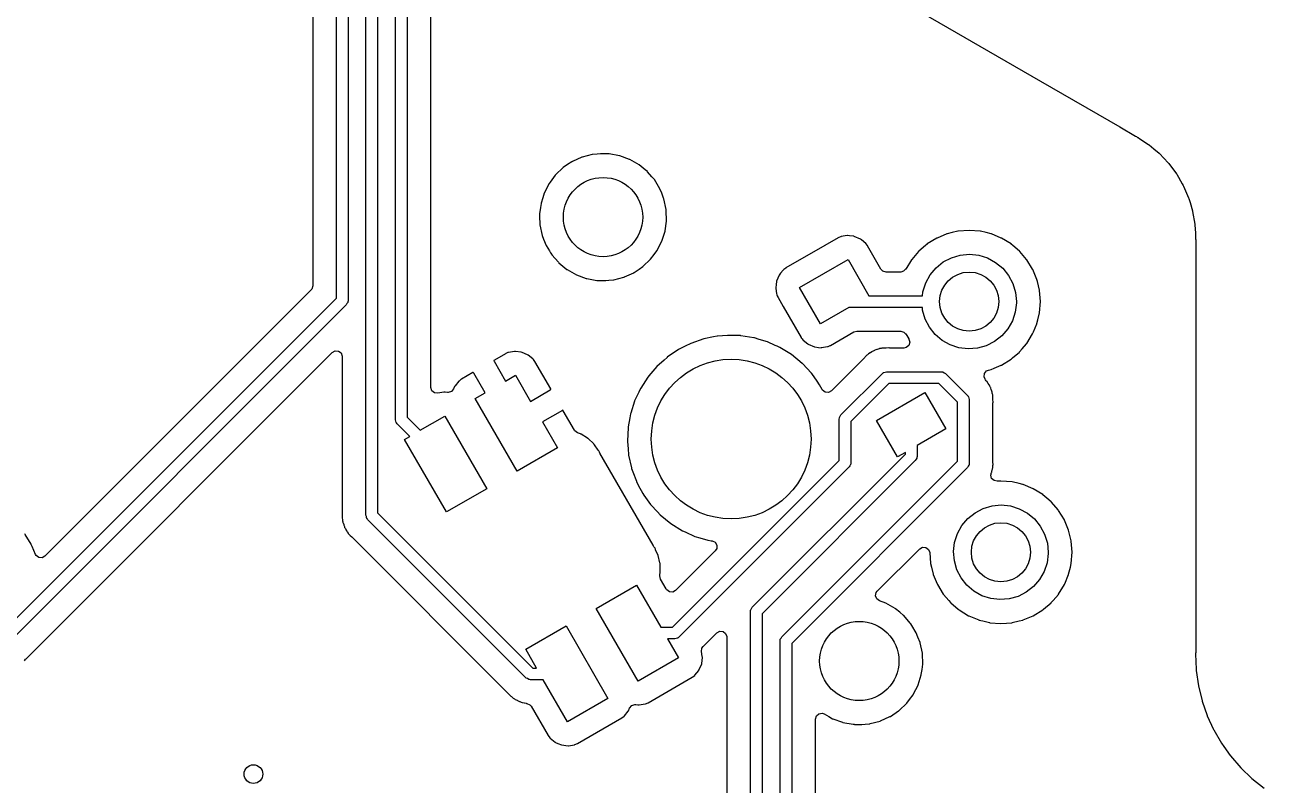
# Model space of a CAD drawing. Extents: x 189 to 319, y -167 to -61.
# Drawn here: x 272.59 to 299.19, y -115.81 to -99.49 of the extents above; entities that cross this region are included whole.
import ezdxf

# ---------------------------------------------------------------- set-up
doc = ezdxf.new("R2010")
doc.units = 0
doc.layers.add('BLACK', color=7, linetype='CONTINUOUS')

msp = doc.modelspace()

# ---------------------------------------------------------------- linework, layer by layer
at = {"layer": 'BLACK', "linetype": 'CONTINUOUS'}
for p, q in [((279.275, -105.358), (279.275, -93.5185)), ((279.525, -93.5866), (279.525, -105.41)), ((279.91, -110.014), (279.91, -95.25)), ((280.16, -95.3018), (280.16, -109.962)), ((280.545, -107.964), (280.545, -95.885)), ((280.795, -95.9368), (280.795, -107.912)), ((281.303, -107.272), (281.303, -96.1996)), ((278.767, -97.4052), (278.767, -105.095)), ((288.765, -97.4512), (294.388, -100.697)), ((294.388, -100.697), (296.093, -101.682)), ((296.093, -101.682), (296.433, -101.878)), ((296.433, -101.878), (296.449, -101.889)), ((296.449, -101.889), (296.468, -101.904)), ((296.468, -101.904), (296.476, -101.908)), ((296.476, -101.908), (296.476, -101.908)), ((296.476, -101.908), (296.484, -101.911)), ((296.484, -101.911), (296.505, -101.922)), ((296.505, -101.922), (296.712, -102.058)), ((296.712, -102.058), (296.724, -102.067)), ((296.724, -102.067), (296.822, -102.15)), ((296.822, -102.15), (296.935, -102.244)), ((284.332, -102.428), (284.24, -102.49)), ((284.336, -102.425), (284.332, -102.428)), ((284.332, -102.428), (284.332, -102.428)), ((284.345, -102.421), (284.336, -102.425)), ((284.542, -102.332), (284.345, -102.421)), ((284.547, -102.33), (284.542, -102.332)), ((284.542, -102.332), (284.542, -102.332)), ((284.552, -102.329), (284.547, -102.33)), ((284.765, -102.273), (284.552, -102.329)), ((284.552, -102.329), (284.552, -102.329)), ((284.77, -102.272), (284.765, -102.273)), ((284.765, -102.273), (284.765, -102.273)), ((284.775, -102.272), (284.77, -102.272)), ((284.875, -102.263), (284.775, -102.272)), ((284.775, -102.272), (284.775, -102.272)), ((284.942, -102.257), (284.875, -102.263)), ((285.104, -102.257), (284.942, -102.257)), ((285.106, -102.258), (285.104, -102.257)), ((285.111, -102.258), (285.106, -102.258)), ((285.106, -102.258), (285.106, -102.258)), ((285.128, -102.259), (285.111, -102.258)), ((285.132, -102.259), (285.128, -102.259)), ((285.35, -102.299), (285.132, -102.259)), ((285.132, -102.259), (285.132, -102.259)), ((285.355, -102.3), (285.35, -102.299)), ((285.35, -102.299), (285.35, -102.299)), ((285.36, -102.301), (285.355, -102.3)), ((285.567, -102.377), (285.36, -102.301)), ((285.36, -102.301), (285.36, -102.301)), ((285.572, -102.378), (285.567, -102.377)), ((285.567, -102.377), (285.567, -102.377)), ((285.773, -102.492), (285.572, -102.378)), ((296.935, -102.244), (296.945, -102.254)), ((296.945, -102.254), (297.134, -102.454)), ((284.145, -102.554), (283.978, -102.713)), ((284.24, -102.49), (284.145, -102.554)), ((285.777, -102.496), (285.773, -102.492)), ((285.902, -102.599), (285.777, -102.496)), ((285.777, -102.496), (285.777, -102.496)), ((285.951, -102.639), (285.902, -102.599)), ((285.955, -102.643), (285.951, -102.639)), ((286.048, -102.751), (285.955, -102.643)), ((285.955, -102.643), (285.955, -102.643)), ((297.134, -102.454), (297.143, -102.465)), ((297.143, -102.465), (297.308, -102.686)), ((297.308, -102.686), (297.316, -102.698)), ((297.316, -102.698), (297.434, -102.903)), ((283.838, -102.903), (283.783, -103.01)), ((283.84, -102.898), (283.838, -102.903)), ((283.863, -102.867), (283.84, -102.898)), ((283.975, -102.717), (283.863, -102.867)), ((283.978, -102.713), (283.975, -102.717)), ((286.102, -102.813), (286.048, -102.751)), ((286.222, -103.01), (286.102, -102.813)), ((297.434, -102.903), (297.453, -102.936)), ((297.453, -102.936), (297.46, -102.95)), ((297.46, -102.95), (297.569, -103.202)), ((283.705, -103.202), (283.669, -103.319)), ((283.736, -103.104), (283.705, -103.202)), ((283.783, -103.01), (283.736, -103.104)), ((286.259, -103.104), (286.222, -103.01)), ((286.301, -103.209), (286.259, -103.104)), ((286.307, -103.225), (286.301, -103.209)), ((286.354, -103.451), (286.307, -103.225)), ((297.569, -103.202), (297.574, -103.216)), ((297.574, -103.216), (297.6, -103.302)), ((283.656, -103.413), (283.638, -103.545)), ((283.668, -103.324), (283.656, -103.413)), ((283.669, -103.319), (283.668, -103.324)), ((283.669, -103.319), (283.669, -103.319)), ((286.357, -103.537), (286.354, -103.451)), ((297.6, -103.302), (297.653, -103.48)), ((297.653, -103.48), (297.653, -103.48)), ((297.653, -103.48), (297.656, -103.494)), ((297.656, -103.494), (297.704, -103.765)), ((283.638, -103.545), (283.637, -103.553)), ((283.637, -103.553), (283.637, -103.558)), ((283.637, -103.558), (283.639, -103.589)), ((283.637, -103.558), (283.637, -103.558)), ((283.639, -103.589), (283.646, -103.783)), ((286.332, -103.91), (286.359, -103.707)), ((286.361, -103.63), (286.357, -103.537)), ((286.359, -103.707), (286.362, -103.686)), ((286.363, -103.681), (286.361, -103.63)), ((286.362, -103.686), (286.363, -103.681)), ((286.362, -103.686), (286.362, -103.686)), ((297.704, -103.765), (297.704, -103.765)), ((297.704, -103.765), (297.706, -103.779)), ((283.646, -103.783), (283.693, -104.009)), ((283.693, -104.009), (283.695, -104.014)), ((283.695, -104.014), (283.695, -104.014)), ((283.695, -104.014), (283.724, -104.087)), ((286.264, -104.13), (286.309, -103.984)), ((286.309, -103.984), (286.331, -103.915)), ((286.331, -103.915), (286.332, -103.91)), ((286.331, -103.915), (286.331, -103.915)), ((290.239, -104.014), (290.112, -104.035)), ((290.248, -104.013), (290.239, -104.014)), ((290.239, -104.014), (290.239, -104.014)), ((290.292, -104.018), (290.248, -104.013)), ((290.383, -104.029), (290.292, -104.018)), ((290.392, -104.03), (290.383, -104.029)), ((290.383, -104.029), (290.383, -104.029)), ((290.526, -104.087), (290.392, -104.03)), ((292.382, -103.978), (292.17, -104.066)), ((292.387, -103.976), (292.382, -103.978)), ((292.382, -103.978), (292.382, -103.978)), ((292.497, -103.949), (292.387, -103.976)), ((292.616, -103.921), (292.497, -103.949)), ((292.62, -103.92), (292.616, -103.921)), ((292.616, -103.921), (292.616, -103.921)), ((292.86, -103.901), (292.62, -103.92)), ((293.099, -103.92), (292.86, -103.901)), ((293.104, -103.921), (293.099, -103.92)), ((293.222, -103.949), (293.104, -103.921)), ((293.104, -103.921), (293.104, -103.921)), ((293.332, -103.976), (293.222, -103.949)), ((293.337, -103.978), (293.332, -103.976)), ((293.549, -104.066), (293.337, -103.978)), ((293.337, -103.978), (293.337, -103.978)), ((297.706, -103.779), (297.716, -103.96)), ((297.716, -103.96), (297.72, -104.019)), ((297.72, -104.019), (297.718, -104.046)), ((283.724, -104.087), (283.778, -104.223)), ((283.778, -104.223), (283.849, -104.34)), ((286.16, -104.336), (286.214, -104.228)), ((286.214, -104.228), (286.262, -104.135)), ((286.262, -104.135), (286.264, -104.13)), ((286.262, -104.135), (286.262, -104.135)), ((289.759, -104.228), (288.927, -104.708)), ((290.047, -104.062), (289.759, -104.228)), ((290.063, -104.055), (290.047, -104.062)), ((290.097, -104.04), (290.063, -104.055)), ((290.104, -104.037), (290.097, -104.04)), ((290.097, -104.04), (290.097, -104.04)), ((290.112, -104.035), (290.104, -104.037)), ((290.112, -104.035), (290.112, -104.035)), ((290.533, -104.093), (290.526, -104.087)), ((290.546, -104.104), (290.533, -104.093)), ((290.533, -104.093), (290.533, -104.093)), ((290.639, -104.18), (290.546, -104.104)), ((290.643, -104.186), (290.639, -104.18)), ((290.674, -104.228), (290.643, -104.186)), ((290.643, -104.186), (290.643, -104.186)), ((290.676, -104.231), (290.674, -104.228)), ((290.674, -104.228), (290.674, -104.228)), ((290.677, -104.233), (290.676, -104.231)), ((290.966, -104.733), (290.677, -104.233)), ((290.677, -104.233), (290.677, -104.233)), ((291.92, -104.228), (291.778, -104.349)), ((291.957, -104.196), (291.92, -104.228)), ((291.961, -104.193), (291.957, -104.196)), ((291.957, -104.196), (291.957, -104.196)), ((292.165, -104.067), (291.961, -104.193)), ((292.17, -104.066), (292.165, -104.067)), ((292.17, -104.066), (292.17, -104.066)), ((293.554, -104.067), (293.549, -104.066)), ((293.549, -104.066), (293.549, -104.066)), ((293.758, -104.193), (293.554, -104.067)), ((293.762, -104.196), (293.758, -104.193)), ((293.799, -104.228), (293.762, -104.196)), ((293.762, -104.196), (293.762, -104.196)), ((293.941, -104.349), (293.799, -104.228)), ((297.718, -104.046), (297.717, -104.055)), ((297.717, -104.055), (297.718, -104.064)), ((297.718, -104.064), (297.718, -104.064)), ((297.718, -104.064), (297.721, -104.086)), ((297.721, -104.086), (297.722, -104.103)), ((297.722, -104.103), (297.722, -112.961)), ((283.849, -104.34), (283.875, -104.383)), ((283.875, -104.383), (283.898, -104.421)), ((283.898, -104.421), (283.901, -104.425)), ((283.901, -104.425), (284.042, -104.587)), ((285.855, -104.68), (286.022, -104.521)), ((286.022, -104.521), (286.1, -104.416)), ((286.1, -104.416), (286.156, -104.34)), ((286.156, -104.34), (286.16, -104.336)), ((286.156, -104.34), (286.156, -104.34)), ((289.22, -105.126), (290.259, -104.526)), ((290.259, -104.526), (290.709, -105.305)), ((291.622, -104.531), (291.497, -104.736)), ((291.627, -104.526), (291.622, -104.531)), ((291.775, -104.352), (291.627, -104.526)), ((291.778, -104.349), (291.775, -104.352)), ((292.303, -104.58), (292.479, -104.488)), ((292.479, -104.488), (292.669, -104.432)), ((292.669, -104.432), (292.867, -104.414)), ((292.867, -104.414), (293.064, -104.435)), ((293.064, -104.435), (293.253, -104.493)), ((293.253, -104.493), (293.428, -104.588)), ((293.944, -104.352), (293.941, -104.349)), ((294.092, -104.526), (293.944, -104.352)), ((294.097, -104.531), (294.092, -104.526)), ((294.222, -104.736), (294.097, -104.531)), ((284.042, -104.587), (284.049, -104.595)), ((284.049, -104.595), (284.053, -104.598)), ((284.053, -104.598), (284.223, -104.738)), ((284.223, -104.738), (284.223, -104.738)), ((284.223, -104.738), (284.227, -104.741)), ((284.227, -104.741), (284.428, -104.855)), ((285.458, -104.902), (285.659, -104.811)), ((285.659, -104.811), (285.664, -104.809)), ((285.664, -104.809), (285.668, -104.806)), ((285.668, -104.806), (285.776, -104.733)), ((285.668, -104.806), (285.668, -104.806)), ((285.776, -104.733), (285.855, -104.68)), ((288.812, -104.822), (288.781, -104.86)), ((288.869, -104.753), (288.812, -104.822)), ((288.874, -104.747), (288.869, -104.753)), ((288.869, -104.753), (288.869, -104.753)), ((288.88, -104.742), (288.874, -104.747)), ((288.922, -104.712), (288.88, -104.742)), ((288.88, -104.742), (288.88, -104.742)), ((288.924, -104.71), (288.922, -104.712)), ((288.922, -104.712), (288.922, -104.712)), ((288.927, -104.708), (288.924, -104.71)), ((288.927, -104.708), (288.927, -104.708)), ((291.007, -104.776), (290.966, -104.733)), ((291.075, -104.796), (291.007, -104.776)), ((291.389, -104.796), (291.075, -104.796)), ((291.453, -104.779), (291.389, -104.796)), ((291.495, -104.735), (291.453, -104.779)), ((291.497, -104.736), (291.495, -104.735)), ((292.021, -104.856), (292.149, -104.704)), ((292.149, -104.704), (292.303, -104.58)), ((293.428, -104.588), (293.58, -104.714)), ((293.58, -104.714), (293.706, -104.868)), ((294.224, -104.74), (294.222, -104.736)), ((294.312, -104.953), (294.224, -104.74)), ((294.224, -104.74), (294.224, -104.74)), ((278.767, -105.095), (278.746, -105.164)), ((284.428, -104.855), (284.433, -104.857)), ((284.433, -104.857), (284.433, -104.857)), ((284.433, -104.857), (284.64, -104.932)), ((284.64, -104.932), (284.64, -104.932)), ((284.64, -104.932), (284.645, -104.934)), ((284.645, -104.934), (284.65, -104.935)), ((284.65, -104.935), (284.65, -104.935)), ((284.65, -104.935), (284.868, -104.974)), ((284.868, -104.974), (284.868, -104.974)), ((284.868, -104.974), (284.872, -104.975)), ((284.872, -104.975), (284.889, -104.976)), ((284.889, -104.976), (284.894, -104.976)), ((284.894, -104.976), (284.894, -104.976)), ((284.894, -104.976), (284.896, -104.976)), ((284.896, -104.976), (285.058, -104.976)), ((285.058, -104.976), (285.125, -104.971)), ((285.125, -104.971), (285.225, -104.962)), ((285.225, -104.962), (285.225, -104.962)), ((285.225, -104.962), (285.23, -104.962)), ((285.23, -104.962), (285.235, -104.96)), ((285.235, -104.96), (285.448, -104.905)), ((285.235, -104.96), (285.235, -104.96)), ((285.448, -104.905), (285.453, -104.904)), ((285.448, -104.905), (285.448, -104.905)), ((285.453, -104.904), (285.458, -104.902)), ((285.458, -104.902), (285.458, -104.902)), ((288.716, -105.063), (288.707, -105.138)), ((288.723, -105.002), (288.716, -105.063)), ((288.724, -104.993), (288.723, -105.002)), ((288.723, -105.002), (288.723, -105.002)), ((288.781, -104.86), (288.724, -104.993)), ((291.866, -105.219), (291.926, -105.03)), ((291.926, -105.03), (292.021, -104.856)), ((293.706, -104.868), (293.799, -105.043)), ((293.799, -105.043), (293.856, -105.233)), ((294.314, -104.957), (294.312, -104.953)), ((294.325, -105.002), (294.314, -104.957)), ((294.369, -105.186), (294.325, -105.002)), ((272.088, -112.546), (279.275, -105.358)), ((278.73, -105.185), (273.018, -110.896)), ((278.746, -105.164), (278.73, -105.185)), ((288.707, -105.138), (288.708, -105.147)), ((288.708, -105.147), (288.708, -105.147)), ((288.708, -105.147), (288.726, -105.256)), ((288.726, -105.256), (288.731, -105.282)), ((288.731, -105.282), (288.734, -105.289)), ((288.734, -105.289), (288.734, -105.289)), ((288.734, -105.289), (288.741, -105.306)), ((288.741, -105.306), (288.756, -105.339)), ((288.756, -105.339), (288.87, -105.537)), ((289.67, -105.906), (289.22, -105.126)), ((290.709, -105.305), (291.856, -105.305)), ((291.856, -105.305), (291.866, -105.219)), ((293.856, -105.233), (293.876, -105.43)), ((294.37, -105.191), (294.369, -105.186)), ((294.369, -105.186), (294.369, -105.186)), ((294.389, -105.43), (294.37, -105.191)), ((279.488, -105.498), (272.228, -112.759)), ((279.503, -105.471), (279.488, -105.498)), ((279.52, -105.446), (279.503, -105.471)), ((279.521, -105.439), (279.52, -105.446)), ((279.522, -105.437), (279.521, -105.439)), ((279.525, -105.41), (279.522, -105.432)), ((279.522, -105.432), (279.522, -105.437)), ((288.87, -105.537), (289.252, -106.199)), ((290.278, -105.555), (289.67, -105.906)), ((291.855, -105.555), (290.278, -105.555)), ((291.86, -105.613), (291.855, -105.555)), ((291.915, -105.804), (291.86, -105.613)), ((293.875, -105.458), (293.85, -105.655)), ((293.876, -105.43), (293.875, -105.458)), ((294.37, -105.669), (294.389, -105.43)), ((292.006, -105.98), (291.915, -105.804)), ((293.788, -105.843), (293.69, -106.016)), ((293.85, -105.655), (293.788, -105.843)), ((294.314, -105.903), (294.334, -105.821)), ((294.334, -105.821), (294.369, -105.674)), ((294.369, -105.674), (294.37, -105.669)), ((294.369, -105.674), (294.369, -105.674)), ((287.675, -106.157), (287.455, -106.172)), ((287.86, -106.157), (287.675, -106.157)), ((287.861, -106.157), (287.86, -106.157)), ((287.927, -106.16), (287.861, -106.157)), ((287.861, -106.157), (287.861, -106.157)), ((289.883, -106.37), (290.385, -106.08)), ((290.385, -106.08), (290.448, -106.063)), ((290.448, -106.063), (291.389, -106.063)), ((291.389, -106.063), (291.457, -106.084)), ((291.457, -106.084), (291.495, -106.125)), ((291.495, -106.125), (291.497, -106.124)), ((291.497, -106.124), (291.561, -106.229)), ((292.129, -106.136), (292.006, -105.98)), ((292.28, -106.264), (292.129, -106.136)), ((293.69, -106.016), (293.56, -106.166)), ((294.097, -106.329), (294.222, -106.124)), ((294.222, -106.124), (294.242, -106.076)), ((294.242, -106.076), (294.312, -105.907)), ((294.312, -105.907), (294.314, -105.903)), ((294.312, -105.907), (294.312, -105.907)), ((286.763, -106.388), (286.662, -106.439)), ((286.887, -106.326), (286.763, -106.388)), ((287.166, -106.23), (286.887, -106.326)), ((287.369, -106.189), (287.166, -106.23)), ((287.451, -106.172), (287.369, -106.189)), ((287.455, -106.172), (287.451, -106.172)), ((287.451, -106.172), (287.451, -106.172)), ((287.952, -106.161), (287.927, -106.16)), ((287.955, -106.162), (287.952, -106.161)), ((288.239, -106.207), (287.955, -106.162)), ((287.955, -106.162), (287.955, -106.162)), ((288.244, -106.207), (288.239, -106.207)), ((288.239, -106.207), (288.239, -106.207)), ((288.248, -106.209), (288.244, -106.207)), ((288.354, -106.24), (288.248, -106.209)), ((288.248, -106.209), (288.248, -106.209)), ((288.527, -106.292), (288.354, -106.24)), ((288.698, -106.369), (288.527, -106.292)), ((288.741, -106.388), (288.698, -106.369)), ((288.796, -106.413), (288.741, -106.388)), ((289.047, -106.568), (288.796, -106.413)), ((289.252, -106.199), (289.252, -106.199)), ((289.252, -106.199), (289.254, -106.202)), ((289.254, -106.202), (289.256, -106.205)), ((289.256, -106.205), (289.256, -106.205)), ((289.256, -106.205), (289.274, -106.23)), ((289.274, -106.23), (289.291, -106.252)), ((289.291, -106.252), (289.297, -106.257)), ((289.297, -106.257), (289.297, -106.257)), ((289.297, -106.257), (289.396, -106.339)), ((289.396, -106.339), (289.403, -106.345)), ((289.403, -106.345), (289.537, -106.402)), ((289.537, -106.402), (289.546, -106.403)), ((289.546, -106.403), (289.546, -106.403)), ((289.546, -106.403), (289.627, -106.413)), ((289.627, -106.413), (289.682, -106.419)), ((289.682, -106.419), (289.691, -106.418)), ((289.691, -106.418), (289.818, -106.397)), ((289.691, -106.418), (289.691, -106.418)), ((289.818, -106.397), (289.826, -106.396)), ((289.818, -106.397), (289.818, -106.397)), ((289.826, -106.396), (289.833, -106.392)), ((289.833, -106.392), (289.873, -106.375)), ((289.833, -106.392), (289.833, -106.392)), ((289.873, -106.375), (289.883, -106.37)), ((291.137, -106.424), (291.077, -106.426)), ((291.145, -106.424), (291.137, -106.424)), ((291.153, -106.426), (291.145, -106.424)), ((291.507, -106.416), (291.457, -106.426)), ((291.562, -106.371), (291.507, -106.416)), ((291.561, -106.229), (291.565, -106.234)), ((291.583, -106.303), (291.562, -106.371)), ((291.565, -106.234), (291.583, -106.303)), ((292.453, -106.361), (292.28, -106.264)), ((292.641, -106.422), (292.453, -106.361)), ((292.838, -106.446), (292.641, -106.422)), ((293.227, -106.377), (293.036, -106.431)), ((293.404, -106.288), (293.227, -106.377)), ((293.56, -106.166), (293.404, -106.288)), ((293.998, -106.444), (294.093, -106.333)), ((294.093, -106.333), (294.097, -106.329)), ((294.093, -106.333), (294.093, -106.333)), ((272.613, -113.093), (279.186, -106.519)), ((279.186, -106.519), (279.249, -106.485)), ((279.249, -106.485), (279.32, -106.491)), ((279.32, -106.491), (279.376, -106.533)), ((279.376, -106.533), (279.401, -106.6)), ((279.401, -106.6), (279.401, -106.609)), ((279.401, -106.609), (279.401, -109.935)), ((282.669, -106.685), (282.658, -106.697)), ((282.905, -106.549), (282.669, -106.685)), ((282.911, -106.546), (282.905, -106.549)), ((282.958, -106.525), (282.911, -106.546)), ((282.973, -106.521), (282.958, -106.525)), ((283.1, -106.5), (282.973, -106.521)), ((283.118, -106.499), (283.1, -106.5)), ((283.244, -106.515), (283.118, -106.499)), ((283.262, -106.519), (283.244, -106.515)), ((283.379, -106.569), (283.262, -106.519)), ((283.394, -106.579), (283.379, -106.569)), ((283.493, -106.66), (283.394, -106.579)), ((283.504, -106.672), (283.493, -106.66)), ((283.534, -106.713), (283.504, -106.672)), ((286.31, -106.685), (286.158, -106.821)), ((286.375, -106.627), (286.31, -106.685)), ((286.378, -106.624), (286.375, -106.627)), ((286.375, -106.627), (286.375, -106.627)), ((286.623, -106.458), (286.378, -106.624)), ((286.662, -106.439), (286.623, -106.458)), ((289.275, -106.756), (289.047, -106.568)), ((290.612, -106.637), (289.903, -107.346)), ((290.62, -106.628), (290.612, -106.637)), ((290.63, -106.616), (290.62, -106.628)), ((290.648, -106.594), (290.63, -106.616)), ((290.664, -106.582), (290.648, -106.594)), ((290.68, -106.57), (290.664, -106.582)), ((290.694, -106.555), (290.68, -106.57)), ((290.701, -106.551), (290.694, -106.555)), ((290.732, -106.533), (290.701, -106.551)), ((290.701, -106.551), (290.701, -106.551)), ((290.742, -106.526), (290.732, -106.533)), ((290.771, -106.505), (290.742, -106.526)), ((290.778, -106.5), (290.771, -106.505)), ((290.771, -106.505), (290.771, -106.505)), ((290.796, -106.493), (290.778, -106.5)), ((290.814, -106.484), (290.796, -106.493)), ((290.825, -106.478), (290.814, -106.484)), ((290.832, -106.474), (290.825, -106.478)), ((290.825, -106.478), (290.825, -106.478)), ((290.874, -106.461), (290.832, -106.474)), ((290.885, -106.458), (290.874, -106.461)), ((290.926, -106.441), (290.885, -106.458)), ((290.934, -106.44), (290.926, -106.441)), ((290.947, -106.439), (290.934, -106.44)), ((290.934, -106.44), (290.934, -106.44)), ((290.966, -106.435), (290.947, -106.439)), ((290.968, -106.434), (290.966, -106.435)), ((290.985, -106.429), (290.968, -106.434)), ((291.029, -106.428), (290.985, -106.429)), ((291.041, -106.427), (291.029, -106.428)), ((291.045, -106.426), (291.041, -106.427)), ((291.041, -106.427), (291.041, -106.427)), ((291.041, -106.427), (291.041, -106.427)), ((291.041, -106.427), (291.041, -106.427)), ((291.073, -106.426), (291.045, -106.426)), ((291.077, -106.426), (291.073, -106.426)), ((291.164, -106.426), (291.153, -106.426)), ((291.457, -106.426), (291.164, -106.426)), ((293.036, -106.431), (292.838, -106.446)), ((293.554, -106.793), (293.758, -106.667)), ((293.758, -106.667), (293.791, -106.64)), ((293.791, -106.64), (293.937, -106.515)), ((293.937, -106.515), (293.941, -106.511)), ((293.941, -106.511), (293.998, -106.444)), ((282.202, -106.955), (281.962, -107.094)), ((282.209, -106.953), (282.202, -106.955)), ((282.211, -106.953), (282.209, -106.953)), ((282.223, -106.964), (282.211, -106.953)), ((282.658, -106.697), (282.658, -106.699)), ((282.658, -106.699), (282.66, -106.706)), ((282.66, -106.706), (282.907, -107.134)), ((283.538, -106.719), (283.534, -106.713)), ((283.877, -107.305), (283.538, -106.719)), ((286.155, -106.824), (285.984, -107.025)), ((286.158, -106.821), (286.155, -106.824)), ((286.155, -106.824), (286.155, -106.824)), ((289.278, -106.759), (289.275, -106.756)), ((289.474, -106.969), (289.278, -106.759)), ((290.997, -106.971), (291.015, -106.958)), ((291.015, -106.958), (291.018, -106.955)), ((291.018, -106.955), (291.02, -106.954)), ((291.02, -106.954), (291.026, -106.95)), ((291.026, -106.95), (291.056, -106.943)), ((291.056, -106.943), (291.085, -106.935)), ((291.085, -106.935), (292.262, -106.935)), ((292.262, -106.935), (292.284, -106.938)), ((292.284, -106.938), (292.288, -106.938)), ((292.288, -106.938), (292.291, -106.939)), ((292.291, -106.939), (292.297, -106.94)), ((292.297, -106.94), (292.323, -106.957)), ((292.323, -106.957), (292.35, -106.971)), ((293.185, -106.973), (293.23, -106.918)), ((293.23, -106.918), (293.272, -106.899)), ((293.272, -106.899), (293.332, -106.884)), ((293.332, -106.884), (293.397, -106.858)), ((293.397, -106.858), (293.549, -106.794)), ((293.549, -106.794), (293.554, -106.793)), ((293.549, -106.794), (293.549, -106.794)), ((281.903, -107.139), (281.822, -107.238)), ((281.915, -107.128), (281.903, -107.139)), ((281.956, -107.098), (281.915, -107.128)), ((281.962, -107.094), (281.956, -107.098)), ((282.467, -107.388), (282.223, -106.964)), ((282.907, -107.134), (283.12, -107.011)), ((283.12, -107.011), (283.443, -107.571)), ((285.964, -107.049), (285.809, -107.287)), ((285.966, -107.045), (285.964, -107.049)), ((285.964, -107.049), (285.964, -107.049)), ((285.984, -107.025), (285.966, -107.045)), ((289.477, -106.972), (289.474, -106.969)), ((289.474, -106.969), (289.474, -106.969)), ((289.479, -106.975), (289.477, -106.972)), ((289.595, -107.139), (289.479, -106.975)), ((289.479, -106.975), (289.479, -106.975)), ((289.648, -107.213), (289.595, -107.139)), ((289.65, -107.216), (289.648, -107.213)), ((289.702, -107.316), (289.65, -107.216)), ((289.65, -107.216), (289.65, -107.216)), ((290.107, -107.862), (290.997, -106.971)), ((291.137, -107.185), (290.32, -108.002)), ((292.21, -107.185), (291.137, -107.185)), ((292.61, -107.585), (292.21, -107.185)), ((292.35, -106.971), (292.823, -107.445)), ((293.178, -107.044), (293.185, -106.973)), ((293.203, -107.094), (293.178, -107.044)), ((293.2, -107.096), (293.203, -107.094)), ((293.209, -107.108), (293.2, -107.096)), ((293.2, -107.096), (293.2, -107.096)), ((293.212, -107.112), (293.209, -107.108)), ((293.225, -107.127), (293.212, -107.112)), ((293.24, -107.142), (293.225, -107.127)), ((293.244, -107.148), (293.24, -107.142)), ((293.262, -107.18), (293.244, -107.148)), ((293.244, -107.148), (293.244, -107.148)), ((293.269, -107.19), (293.262, -107.18)), ((293.288, -107.216), (293.269, -107.19)), ((293.295, -107.225), (293.288, -107.216)), ((281.325, -107.343), (281.303, -107.272)), ((281.38, -107.388), (281.325, -107.343)), ((281.45, -107.397), (281.38, -107.388)), ((281.584, -107.374), (281.45, -107.397)), ((281.593, -107.373), (281.584, -107.374)), ((281.584, -107.374), (281.584, -107.374)), ((281.614, -107.375), (281.593, -107.373)), ((281.659, -107.381), (281.614, -107.375)), ((281.677, -107.382), (281.659, -107.381)), ((281.745, -107.36), (281.677, -107.382)), ((281.79, -107.305), (281.745, -107.36)), ((281.812, -107.253), (281.79, -107.305)), ((281.822, -107.238), (281.812, -107.253)), ((282.254, -107.511), (282.467, -107.388)), ((283.443, -107.571), (283.868, -107.326)), ((283.868, -107.326), (283.879, -107.314)), ((283.879, -107.313), (283.877, -107.305)), ((283.879, -107.314), (283.879, -107.313)), ((285.767, -107.374), (285.678, -107.56)), ((285.803, -107.297), (285.767, -107.374)), ((285.805, -107.293), (285.803, -107.297)), ((285.803, -107.297), (285.803, -107.297)), ((285.809, -107.287), (285.805, -107.293)), ((289.713, -107.333), (289.702, -107.316)), ((289.77, -107.375), (289.713, -107.333)), ((289.84, -107.38), (289.77, -107.375)), ((289.903, -107.346), (289.84, -107.38)), ((290.87, -107.984), (291.909, -107.384)), ((291.909, -107.384), (292.359, -108.164)), ((292.823, -107.445), (292.837, -107.462)), ((292.837, -107.462), (292.84, -107.465)), ((292.84, -107.465), (292.841, -107.468)), ((292.841, -107.468), (292.845, -107.473)), ((292.845, -107.473), (292.851, -107.503)), ((293.302, -107.244), (293.295, -107.225)), ((293.311, -107.262), (293.302, -107.244)), ((293.317, -107.273), (293.311, -107.262)), ((293.321, -107.279), (293.317, -107.273)), ((293.317, -107.273), (293.317, -107.273)), ((293.333, -107.322), (293.321, -107.279)), ((293.337, -107.333), (293.333, -107.322)), ((293.353, -107.374), (293.337, -107.333)), ((293.354, -107.382), (293.353, -107.374)), ((293.356, -107.394), (293.354, -107.382)), ((293.354, -107.382), (293.354, -107.382)), ((293.36, -107.414), (293.356, -107.394)), ((293.366, -107.433), (293.36, -107.414)), ((293.367, -107.473), (293.366, -107.433)), ((293.367, -107.477), (293.367, -107.473)), ((293.368, -107.489), (293.367, -107.477)), ((293.368, -107.493), (293.368, -107.489)), ((283.154, -109.07), (282.254, -107.511)), ((285.677, -107.564), (285.595, -107.821)), ((285.678, -107.56), (285.677, -107.564)), ((285.677, -107.564), (285.677, -107.564)), ((292.61, -108.851), (292.61, -107.585)), ((292.851, -107.503), (292.86, -107.533)), ((292.86, -107.533), (292.86, -108.902)), ((293.368, -107.521), (293.368, -107.493)), ((293.369, -107.525), (293.368, -107.521)), ((293.368, -107.612), (293.369, -107.601)), ((293.368, -108.867), (293.368, -107.612)), ((293.371, -107.593), (293.369, -107.525)), ((293.369, -107.601), (293.371, -107.593)), ((280.554, -107.993), (280.545, -107.964)), ((280.56, -108.024), (280.554, -107.993)), ((280.795, -107.912), (281.075, -108.192)), ((281.075, -108.192), (281.605, -107.886)), ((281.605, -107.886), (282.505, -109.445)), ((284.126, -107.764), (283.697, -108.011)), ((283.697, -108.011), (284.02, -108.57)), ((284.133, -107.761), (284.126, -107.764)), ((284.135, -107.762), (284.133, -107.761)), ((284.146, -107.772), (284.135, -107.762)), ((284.388, -108.191), (284.146, -107.772)), ((285.574, -107.922), (285.538, -108.119)), ((285.588, -107.841), (285.574, -107.922)), ((285.595, -107.821), (285.588, -107.841)), ((290.07, -107.95), (290.073, -107.928)), ((290.07, -108.838), (290.07, -107.95)), ((290.073, -107.923), (290.074, -107.921)), ((290.073, -107.928), (290.073, -107.923)), ((290.074, -107.921), (290.075, -107.914)), ((290.075, -107.914), (290.092, -107.889)), ((290.092, -107.889), (290.107, -107.862)), ((290.32, -108.002), (290.32, -108.889)), ((291.32, -108.764), (290.87, -107.984)), ((280.564, -108.029), (280.56, -108.024)), ((280.565, -108.031), (280.564, -108.029)), ((280.568, -108.034), (280.565, -108.031)), ((280.582, -108.052), (280.568, -108.034)), ((280.851, -108.322), (280.582, -108.052)), ((284.396, -108.204), (284.388, -108.191)), ((284.453, -108.246), (284.396, -108.204)), ((284.517, -108.27), (284.453, -108.246)), ((284.522, -108.272), (284.517, -108.27)), ((284.517, -108.27), (284.517, -108.27)), ((284.528, -108.276), (284.522, -108.272)), ((284.669, -108.364), (284.528, -108.276)), ((284.528, -108.276), (284.528, -108.276)), ((285.536, -108.136), (285.523, -108.418)), ((285.538, -108.119), (285.536, -108.132)), ((285.536, -108.132), (285.536, -108.136)), ((285.536, -108.136), (285.536, -108.136)), ((292.359, -108.164), (291.74, -108.521)), ((280.739, -108.386), (280.851, -108.322)), ((281.639, -109.945), (280.739, -108.386)), ((284.674, -108.367), (284.669, -108.364)), ((284.679, -108.371), (284.674, -108.367)), ((284.8, -108.485), (284.679, -108.371)), ((284.805, -108.489), (284.8, -108.485)), ((284.8, -108.485), (284.8, -108.485)), ((284.817, -108.507), (284.805, -108.489)), ((284.897, -108.617), (284.817, -108.507)), ((285.523, -108.418), (285.523, -108.427)), ((285.523, -108.427), (285.523, -108.431)), ((285.523, -108.431), (285.523, -108.431)), ((285.523, -108.431), (285.536, -108.587)), ((291.74, -108.521), (291.74, -108.753)), ((284.02, -108.57), (283.154, -109.07)), ((284.9, -108.622), (284.897, -108.617)), ((284.902, -108.624), (284.9, -108.622)), ((284.91, -108.634), (284.902, -108.624)), ((284.916, -108.645), (284.91, -108.634)), ((284.918, -108.65), (284.916, -108.645)), ((284.923, -108.664), (284.918, -108.65)), ((284.918, -108.65), (284.918, -108.65)), ((284.932, -108.683), (284.923, -108.664)), ((286.073, -110.659), (284.932, -108.683)), ((285.536, -108.587), (285.548, -108.721)), ((285.548, -108.721), (285.549, -108.725)), ((285.549, -108.725), (285.549, -108.725)), ((285.549, -108.725), (285.61, -108.998)), ((288.202, -111.989), (291.49, -108.701)), ((291.49, -108.666), (291.32, -108.764)), ((291.49, -108.701), (291.49, -108.666)), ((291.718, -108.814), (291.703, -108.841)), ((291.735, -108.788), (291.718, -108.814)), ((291.736, -108.782), (291.735, -108.788)), ((291.737, -108.779), (291.736, -108.782)), ((291.74, -108.753), (291.737, -108.775)), ((291.737, -108.775), (291.737, -108.779)), ((285.61, -108.998), (285.613, -109.009)), ((285.613, -109.009), (285.614, -109.013)), ((285.614, -109.013), (285.614, -109.013)), ((285.614, -109.013), (285.639, -109.08)), ((285.639, -109.08), (285.715, -109.286)), ((286.488, -112.419), (290.07, -108.838)), ((290.283, -108.978), (286.629, -112.633)), ((291.703, -108.841), (288.415, -112.129)), ((288.837, -112.624), (292.61, -108.851)), ((292.823, -108.991), (289.05, -112.764)), ((290.298, -108.951), (290.283, -108.978)), ((290.315, -108.925), (290.298, -108.951)), ((290.316, -108.918), (290.315, -108.925)), ((290.317, -108.916), (290.316, -108.918)), ((290.32, -108.889), (290.317, -108.911)), ((290.317, -108.911), (290.317, -108.916)), ((292.838, -108.964), (292.823, -108.991)), ((292.855, -108.938), (292.838, -108.964)), ((292.856, -108.932), (292.855, -108.938)), ((292.857, -108.929), (292.856, -108.932)), ((292.86, -108.902), (292.857, -108.925)), ((292.857, -108.925), (292.857, -108.929)), ((293.345, -109.088), (293.348, -109.081)), ((293.348, -109.081), (293.349, -109.073)), ((293.349, -109.073), (293.355, -109.037)), ((293.349, -109.073), (293.349, -109.073)), ((293.355, -109.037), (293.358, -109.025)), ((293.358, -109.025), (293.367, -108.99)), ((293.367, -108.99), (293.368, -108.983)), ((293.367, -108.99), (293.367, -108.99)), ((293.369, -108.879), (293.368, -108.867)), ((293.368, -108.962), (293.37, -108.943)), ((293.368, -108.983), (293.368, -108.962)), ((293.373, -108.923), (293.369, -108.879)), ((293.37, -108.943), (293.372, -108.93)), ((293.372, -108.93), (293.373, -108.923)), ((285.715, -109.286), (285.717, -109.29)), ((285.717, -109.29), (285.717, -109.29)), ((285.717, -109.29), (285.757, -109.367)), ((293.327, -109.153), (293.331, -109.13)), ((293.342, -109.223), (293.327, -109.153)), ((293.331, -109.13), (293.334, -109.118)), ((293.334, -109.118), (293.34, -109.099)), ((293.34, -109.099), (293.345, -109.088)), ((293.393, -109.272), (293.342, -109.223)), ((293.345, -109.088), (293.345, -109.088)), ((293.463, -109.287), (293.393, -109.272)), ((293.541, -109.281), (293.463, -109.287)), ((293.78, -109.3), (293.541, -109.281)), ((293.785, -109.301), (293.78, -109.3)), ((293.932, -109.336), (293.785, -109.301)), ((293.785, -109.301), (293.785, -109.301)), ((294.013, -109.356), (293.932, -109.336)), ((282.505, -109.445), (281.639, -109.945)), ((285.757, -109.367), (285.852, -109.547)), ((285.852, -109.547), (285.879, -109.585)), ((285.879, -109.585), (286.021, -109.785)), ((294.018, -109.358), (294.013, -109.356)), ((294.231, -109.446), (294.018, -109.358)), ((294.018, -109.358), (294.018, -109.358)), ((294.235, -109.448), (294.231, -109.446)), ((294.231, -109.446), (294.231, -109.446)), ((294.44, -109.573), (294.235, -109.448)), ((294.444, -109.576), (294.44, -109.573)), ((294.525, -109.646), (294.444, -109.576)), ((294.444, -109.576), (294.444, -109.576)), ((286.021, -109.785), (286.021, -109.785)), ((286.021, -109.785), (286.023, -109.788)), ((286.023, -109.788), (286.026, -109.791)), ((286.026, -109.791), (286.026, -109.791)), ((286.026, -109.791), (286.169, -109.945)), ((292.985, -109.96), (293.16, -109.868)), ((293.16, -109.868), (293.351, -109.812)), ((293.351, -109.812), (293.548, -109.794)), ((293.548, -109.794), (293.745, -109.815)), ((293.745, -109.815), (293.935, -109.874)), ((293.935, -109.874), (294.109, -109.968)), ((294.622, -109.729), (294.525, -109.646)), ((294.625, -109.733), (294.622, -109.729)), ((294.769, -109.901), (294.625, -109.733)), ((279.401, -109.947), (279.399, -109.954)), ((279.399, -109.954), (279.4, -109.962)), ((279.4, -109.962), (279.4, -109.962)), ((279.4, -109.962), (279.401, -110.022)), ((279.401, -109.935), (279.401, -109.947)), ((279.401, -110.022), (279.401, -110.026)), ((279.401, -110.026), (279.401, -110.054)), ((279.401, -110.054), (279.402, -110.058)), ((279.402, -110.058), (279.402, -110.058)), ((279.402, -110.058), (279.402, -110.058)), ((279.402, -110.058), (279.403, -110.07)), ((279.403, -110.07), (279.404, -110.114)), ((279.404, -110.114), (279.409, -110.131)), ((279.409, -110.131), (279.41, -110.134)), ((279.41, -110.134), (279.414, -110.153)), ((279.919, -110.044), (279.91, -110.014)), ((279.925, -110.074), (279.919, -110.044)), ((279.929, -110.079), (279.925, -110.074)), ((279.93, -110.082), (279.929, -110.079)), ((279.933, -110.085), (279.93, -110.082)), ((279.947, -110.103), (279.933, -110.085)), ((283.352, -113.508), (279.947, -110.103)), ((280.16, -109.962), (283.492, -113.294)), ((286.169, -109.945), (286.225, -110.004)), ((286.225, -110.004), (286.453, -110.192)), ((292.703, -110.236), (292.83, -110.084)), ((292.83, -110.084), (292.985, -109.96)), ((294.109, -109.968), (294.262, -110.094)), ((294.262, -110.094), (294.387, -110.248)), ((294.778, -109.911), (294.769, -109.901)), ((294.903, -110.116), (294.778, -109.911)), ((294.905, -110.12), (294.903, -110.116)), ((294.979, -110.299), (294.905, -110.12)), ((294.905, -110.12), (294.905, -110.12)), ((272.597, -110.431), (272.584, -110.416)), ((279.414, -110.153), (279.417, -110.173)), ((279.417, -110.173), (279.419, -110.18)), ((279.419, -110.18), (279.419, -110.18)), ((279.419, -110.18), (279.433, -110.214)), ((279.433, -110.214), (279.437, -110.225)), ((279.437, -110.225), (279.447, -110.26)), ((279.447, -110.26), (279.449, -110.268)), ((279.449, -110.268), (279.453, -110.275)), ((279.453, -110.275), (279.453, -110.275)), ((279.453, -110.275), (279.459, -110.285)), ((279.459, -110.285), (279.468, -110.303)), ((279.468, -110.303), (279.475, -110.322)), ((279.475, -110.322), (279.48, -110.328)), ((279.48, -110.328), (279.48, -110.328)), ((279.48, -110.328), (279.501, -110.358)), ((279.501, -110.358), (279.508, -110.368)), ((279.508, -110.368), (279.526, -110.398)), ((279.526, -110.398), (279.53, -110.406)), ((279.53, -110.406), (279.545, -110.42)), ((286.453, -110.192), (286.704, -110.347)), ((286.704, -110.347), (286.708, -110.349)), ((286.708, -110.349), (286.708, -110.349)), ((286.708, -110.349), (286.76, -110.372)), ((286.76, -110.372), (286.973, -110.468)), ((292.547, -110.599), (292.607, -110.41)), ((292.607, -110.41), (292.703, -110.236)), ((294.387, -110.248), (294.48, -110.423)), ((294.995, -110.338), (294.979, -110.299)), ((295.008, -110.392), (294.995, -110.338)), ((295.05, -110.566), (295.008, -110.392)), ((272.722, -110.636), (272.597, -110.431)), ((272.724, -110.64), (272.722, -110.636)), ((272.744, -110.689), (272.724, -110.64)), ((272.724, -110.64), (272.724, -110.64)), ((279.545, -110.42), (279.558, -110.435)), ((279.558, -110.435), (279.57, -110.451)), ((279.57, -110.451), (279.604, -110.479)), ((279.604, -110.479), (279.612, -110.487)), ((279.612, -110.487), (282.936, -113.811)), ((286.083, -110.676), (286.073, -110.659)), ((286.093, -110.691), (286.083, -110.676)), ((286.973, -110.468), (287.08, -110.5)), ((287.08, -110.5), (287.249, -110.55)), ((287.249, -110.55), (287.256, -110.553)), ((287.256, -110.553), (287.322, -110.563)), ((287.322, -110.563), (287.34, -110.566)), ((287.34, -110.566), (287.404, -110.596)), ((287.404, -110.596), (287.441, -110.656)), ((287.441, -110.656), (287.44, -110.727)), ((292.525, -110.796), (292.547, -110.599)), ((294.48, -110.423), (294.538, -110.613)), ((294.538, -110.613), (294.557, -110.81)), ((295.051, -110.571), (295.05, -110.566)), ((295.05, -110.566), (295.05, -110.566)), ((295.07, -110.81), (295.051, -110.571)), ((272.813, -110.855), (272.744, -110.689)), ((272.828, -110.882), (272.813, -110.855)), ((272.885, -110.925), (272.828, -110.882)), ((272.956, -110.93), (272.885, -110.925)), ((273.018, -110.896), (272.956, -110.93)), ((286.11, -110.713), (286.093, -110.691)), ((286.116, -110.724), (286.11, -110.713)), ((286.118, -110.728), (286.116, -110.724)), ((286.124, -110.746), (286.118, -110.728)), ((286.118, -110.728), (286.118, -110.728)), ((286.127, -110.754), (286.124, -110.746)), ((286.183, -110.876), (286.127, -110.754)), ((286.184, -110.882), (286.183, -110.876)), ((286.221, -111.038), (286.184, -110.882)), ((286.184, -110.882), (286.184, -110.882)), ((287.409, -110.779), (286.558, -111.631)), ((287.44, -110.727), (287.409, -110.779)), ((290.887, -111.647), (291.797, -110.736)), ((291.797, -110.736), (291.86, -110.702)), ((291.86, -110.702), (291.931, -110.707)), ((291.931, -110.707), (291.987, -110.75)), ((291.987, -110.75), (292.012, -110.815)), ((292.012, -110.815), (292.031, -111.049)), ((292.542, -110.994), (292.525, -110.796)), ((294.557, -110.838), (294.532, -111.035)), ((294.557, -110.81), (294.557, -110.838)), ((295.051, -111.049), (295.07, -110.81)), ((286.223, -111.05), (286.221, -111.038)), ((286.225, -111.096), (286.223, -111.05)), ((286.229, -111.217), (286.225, -111.096)), ((292.031, -111.049), (292.032, -111.054)), ((292.032, -111.054), (292.032, -111.054)), ((292.032, -111.054), (292.05, -111.132)), ((292.05, -111.132), (292.087, -111.283)), ((292.596, -111.184), (292.542, -110.994)), ((292.687, -111.361), (292.596, -111.184)), ((294.532, -111.035), (294.469, -111.223)), ((294.995, -111.283), (295.032, -111.132)), ((295.032, -111.132), (295.05, -111.054)), ((295.05, -111.054), (295.051, -111.049)), ((295.05, -111.054), (295.05, -111.054)), ((286.216, -111.316), (286.217, -111.301)), ((286.233, -111.385), (286.216, -111.316)), ((286.217, -111.301), (286.228, -111.235)), ((286.228, -111.235), (286.229, -111.229)), ((286.229, -111.229), (286.229, -111.217)), ((286.352, -111.591), (286.233, -111.385)), ((292.087, -111.283), (292.088, -111.287)), ((292.088, -111.287), (292.088, -111.287)), ((292.088, -111.287), (292.171, -111.487)), ((292.81, -111.516), (292.687, -111.361)), ((294.371, -111.396), (294.242, -111.546)), ((294.469, -111.223), (294.371, -111.396)), ((294.911, -111.487), (294.993, -111.287)), ((294.993, -111.287), (294.995, -111.283)), ((294.993, -111.287), (294.993, -111.287)), ((284.854, -112.015), (285.72, -111.515)), ((285.72, -111.515), (286.243, -112.419)), ((286.36, -111.605), (286.352, -111.591)), ((286.368, -111.617), (286.36, -111.605)), ((286.425, -111.66), (286.368, -111.617)), ((286.495, -111.665), (286.425, -111.66)), ((286.558, -111.631), (286.495, -111.665)), ((290.85, -111.746), (290.865, -111.676)), ((290.876, -111.812), (290.85, -111.746)), ((290.865, -111.676), (290.887, -111.647)), ((292.171, -111.487), (292.178, -111.504)), ((292.178, -111.504), (292.304, -111.709)), ((292.304, -111.709), (292.307, -111.713)), ((292.307, -111.713), (292.307, -111.713)), ((292.307, -111.713), (292.422, -111.848)), ((292.961, -111.644), (292.81, -111.516)), ((293.134, -111.741), (292.961, -111.644)), ((293.323, -111.802), (293.134, -111.741)), ((294.085, -111.668), (293.908, -111.757)), ((294.242, -111.546), (294.085, -111.668)), ((294.659, -111.848), (294.775, -111.713)), ((294.775, -111.713), (294.778, -111.709)), ((294.775, -111.713), (294.775, -111.713)), ((294.778, -111.709), (294.903, -111.504)), ((294.903, -111.504), (294.911, -111.487)), ((288.187, -112.016), (288.202, -111.989)), ((290.933, -111.854), (290.876, -111.812)), ((291.072, -111.905), (290.933, -111.854)), ((291.273, -112.019), (291.072, -111.905)), ((292.422, -111.848), (292.46, -111.891)), ((292.46, -111.891), (292.463, -111.895)), ((292.463, -111.895), (292.625, -112.033)), ((293.52, -111.826), (293.323, -111.802)), ((293.717, -111.811), (293.52, -111.826)), ((293.908, -111.757), (293.717, -111.811)), ((294.456, -112.033), (294.618, -111.895)), ((294.618, -111.895), (294.622, -111.891)), ((294.622, -111.891), (294.659, -111.848)), ((285.754, -113.574), (284.854, -112.015)), ((288.165, -112.078), (288.168, -112.055)), ((288.165, -119.91), (288.165, -112.078)), ((288.168, -112.051), (288.169, -112.048)), ((288.168, -112.055), (288.168, -112.051)), ((288.169, -112.048), (288.17, -112.042)), ((288.17, -112.042), (288.187, -112.016)), ((288.415, -112.129), (288.415, -119.962)), ((291.277, -112.022), (291.273, -112.019)), ((291.368, -112.097), (291.277, -112.022)), ((291.277, -112.022), (291.277, -112.022)), ((291.451, -112.165), (291.368, -112.097)), ((291.455, -112.169), (291.451, -112.165)), ((291.595, -112.331), (291.455, -112.169)), ((291.455, -112.169), (291.455, -112.169)), ((292.625, -112.033), (292.642, -112.047)), ((292.642, -112.047), (292.847, -112.173)), ((292.847, -112.173), (292.851, -112.175)), ((292.851, -112.175), (292.851, -112.175)), ((292.851, -112.175), (293.064, -112.263)), ((293.064, -112.263), (293.068, -112.264)), ((293.068, -112.264), (293.15, -112.284)), ((293.932, -112.284), (294.013, -112.264)), ((294.013, -112.264), (294.018, -112.263)), ((294.018, -112.263), (294.231, -112.175)), ((294.231, -112.175), (294.235, -112.173)), ((294.231, -112.175), (294.231, -112.175)), ((294.235, -112.173), (294.44, -112.047)), ((294.44, -112.047), (294.456, -112.033)), ((283.339, -112.89), (284.205, -112.39)), ((284.205, -112.39), (285.105, -113.949)), ((286.243, -112.419), (286.488, -112.419)), ((287.149, -112.831), (287.441, -112.539)), ((287.441, -112.539), (287.504, -112.505)), ((287.504, -112.505), (287.575, -112.51)), ((287.575, -112.51), (287.631, -112.552)), ((291.602, -112.339), (291.595, -112.331)), ((291.605, -112.344), (291.602, -112.339)), ((291.626, -112.378), (291.605, -112.344)), ((291.605, -112.344), (291.605, -112.344)), ((291.722, -112.537), (291.626, -112.378)), ((291.758, -112.628), (291.722, -112.537)), ((293.15, -112.284), (293.297, -112.319)), ((293.297, -112.319), (293.297, -112.319)), ((293.297, -112.319), (293.302, -112.321)), ((293.302, -112.321), (293.541, -112.339)), ((293.541, -112.339), (293.78, -112.321)), ((293.78, -112.321), (293.785, -112.319)), ((293.785, -112.319), (293.932, -112.284)), ((293.785, -112.319), (293.785, -112.319)), ((286.54, -112.669), (286.387, -112.669)), ((286.387, -112.669), (286.62, -113.074)), ((286.57, -112.66), (286.54, -112.669)), ((286.6, -112.654), (286.57, -112.66)), ((286.605, -112.65), (286.6, -112.654)), ((286.608, -112.649), (286.605, -112.65)), ((286.611, -112.646), (286.608, -112.649)), ((286.629, -112.633), (286.611, -112.646)), ((287.631, -112.552), (287.656, -112.619)), ((287.656, -112.619), (287.656, -112.628)), ((287.656, -112.628), (287.656, -119.647)), ((288.8, -112.712), (288.803, -112.69)), ((288.8, -120.28), (288.8, -112.712)), ((288.803, -112.686), (288.804, -112.683)), ((288.803, -112.69), (288.803, -112.686)), ((288.804, -112.683), (288.805, -112.677)), ((288.805, -112.677), (288.822, -112.651)), ((288.822, -112.651), (288.837, -112.624)), ((289.05, -112.764), (289.05, -120.332)), ((291.805, -112.746), (291.758, -112.628)), ((291.807, -112.751), (291.805, -112.746)), ((291.854, -112.977), (291.807, -112.751)), ((283.572, -113.294), (283.339, -112.89)), ((286.62, -113.074), (285.754, -113.574)), ((287.114, -112.941), (287.122, -112.87)), ((287.131, -113.045), (287.114, -112.941)), ((287.118, -113.198), (287.133, -113.071)), ((287.122, -112.87), (287.149, -112.831)), ((287.134, -113.062), (287.131, -113.045)), ((287.133, -113.071), (287.134, -113.062)), ((291.856, -113.018), (291.854, -112.977)), ((291.862, -113.175), (291.856, -113.018)), ((297.72, -112.981), (297.717, -113.004)), ((297.717, -113.004), (297.718, -113.013)), ((297.718, -113.013), (297.718, -113.014)), ((297.718, -113.014), (297.718, -113.02)), ((297.718, -113.02), (297.724, -113.134)), ((297.722, -112.961), (297.72, -112.981)), ((272.577, -113.136), (272.605, -113.102)), ((272.605, -113.102), (272.613, -113.093)), ((283.492, -113.294), (283.572, -113.294)), ((287.054, -113.347), (287.059, -113.34)), ((287.059, -113.34), (287.117, -113.207)), ((287.117, -113.207), (287.118, -113.198)), ((291.832, -113.436), (291.847, -113.328)), ((291.847, -113.328), (291.862, -113.213)), ((291.863, -113.207), (291.862, -113.175)), ((291.862, -113.213), (291.863, -113.207)), ((291.862, -113.213), (291.862, -113.213)), ((297.724, -113.134), (297.734, -113.344)), ((283.379, -113.522), (283.352, -113.508)), ((283.404, -113.539), (283.379, -113.522)), ((283.411, -113.54), (283.404, -113.539)), ((283.413, -113.541), (283.411, -113.54)), ((283.418, -113.541), (283.413, -113.541)), ((283.44, -113.544), (283.418, -113.541)), ((283.717, -113.544), (283.44, -113.544)), ((284.239, -114.449), (283.717, -113.544)), ((285.967, -114.038), (286.916, -113.49)), ((286.916, -113.49), (286.967, -113.453)), ((286.967, -113.453), (286.972, -113.447)), ((286.972, -113.447), (287.054, -113.347)), ((287.054, -113.347), (287.054, -113.347)), ((291.764, -113.656), (291.81, -113.509)), ((291.81, -113.509), (291.831, -113.441)), ((291.831, -113.441), (291.832, -113.436)), ((291.831, -113.441), (291.831, -113.441)), ((297.734, -113.344), (297.781, -113.675)), ((282.936, -113.811), (282.944, -113.82)), ((282.944, -113.82), (282.948, -113.826)), ((282.948, -113.826), (282.954, -113.832)), ((282.954, -113.832), (282.998, -113.873)), ((282.998, -113.873), (283, -113.876)), ((291.58, -113.969), (291.656, -113.866)), ((291.656, -113.866), (291.66, -113.862)), ((291.656, -113.866), (291.656, -113.866)), ((291.66, -113.862), (291.714, -113.754)), ((291.714, -113.754), (291.762, -113.661)), ((291.762, -113.661), (291.764, -113.656)), ((291.762, -113.661), (291.762, -113.661)), ((297.781, -113.675), (297.86, -114)), ((283, -113.876), (283.02, -113.895)), ((283.02, -113.895), (283.023, -113.898)), ((283.023, -113.898), (283.023, -113.898)), ((283.023, -113.898), (283.023, -113.898)), ((283.023, -113.898), (283.032, -113.905)), ((283.032, -113.905), (283.065, -113.936)), ((283.065, -113.936), (283.072, -113.94)), ((283.072, -113.94), (283.072, -113.94)), ((283.072, -113.94), (283.082, -113.946)), ((283.082, -113.946), (283.099, -113.956)), ((283.099, -113.956), (283.109, -113.964)), ((283.109, -113.964), (283.109, -113.964)), ((283.109, -113.964), (283.115, -113.969)), ((283.115, -113.969), (283.156, -113.986)), ((283.156, -113.986), (283.166, -113.992)), ((283.166, -113.992), (283.181, -114)), ((283.181, -114), (283.205, -114.013)), ((283.205, -114.013), (283.213, -114.015)), ((283.213, -114.015), (283.213, -114.015)), ((283.213, -114.015), (283.225, -114.018)), ((283.225, -114.018), (283.243, -114.024)), ((283.243, -114.024), (283.262, -114.032)), ((283.262, -114.032), (283.27, -114.034)), ((283.27, -114.034), (283.27, -114.034)), ((283.27, -114.034), (283.305, -114.039)), ((283.305, -114.039), (283.317, -114.042)), ((283.317, -114.042), (283.352, -114.051)), ((283.352, -114.051), (283.352, -114.051)), ((283.352, -114.051), (283.36, -114.053)), ((283.36, -114.053), (283.366, -114.053)), ((283.366, -114.053), (283.431, -114.081)), ((283.431, -114.081), (283.459, -114.114)), ((283.459, -114.114), (283.823, -114.745)), ((285.105, -113.949), (284.239, -114.449)), ((285.57, -114.155), (285.615, -114.1)), ((285.615, -114.1), (285.683, -114.078)), ((285.683, -114.078), (285.701, -114.079)), ((285.701, -114.079), (285.746, -114.085)), ((285.746, -114.085), (285.766, -114.087)), ((285.766, -114.087), (285.775, -114.086)), ((285.775, -114.086), (285.902, -114.065)), ((285.775, -114.086), (285.775, -114.086)), ((285.902, -114.065), (285.91, -114.063)), ((285.902, -114.065), (285.902, -114.065)), ((285.91, -114.063), (285.967, -114.038)), ((291.355, -114.206), (291.522, -114.047)), ((291.522, -114.047), (291.58, -113.969)), ((297.86, -114), (297.861, -114.003)), ((297.861, -114.003), (297.861, -114.003)), ((297.861, -114.003), (297.969, -114.313)), ((284.451, -114.913), (285.401, -114.365)), ((285.401, -114.365), (285.451, -114.328)), ((285.451, -114.328), (285.459, -114.318)), ((285.459, -114.318), (285.538, -114.222)), ((285.538, -114.222), (285.544, -114.215)), ((285.538, -114.222), (285.538, -114.222)), ((285.544, -114.215), (285.57, -114.155)), ((289.558, -114.388), (289.579, -114.32)), ((289.558, -119.451), (289.558, -114.388)), ((289.579, -114.32), (289.632, -114.274)), ((289.632, -114.274), (289.702, -114.263)), ((289.702, -114.263), (289.747, -114.279)), ((289.747, -114.279), (289.85, -114.337)), ((289.85, -114.337), (289.928, -114.382)), ((289.928, -114.382), (289.933, -114.383)), ((289.933, -114.383), (289.933, -114.383)), ((289.933, -114.383), (290.14, -114.459)), ((290.958, -114.428), (291.159, -114.337)), ((291.159, -114.337), (291.164, -114.335)), ((291.164, -114.335), (291.168, -114.332)), ((291.168, -114.332), (291.341, -114.215)), ((291.168, -114.332), (291.168, -114.332)), ((291.341, -114.215), (291.355, -114.206)), ((297.969, -114.313), (297.969, -114.313)), ((297.969, -114.313), (297.97, -114.316)), ((297.97, -114.316), (297.971, -114.318)), ((297.971, -114.318), (298.105, -114.612)), ((290.14, -114.459), (290.14, -114.459)), ((290.14, -114.459), (290.145, -114.46)), ((290.145, -114.46), (290.15, -114.461)), ((290.15, -114.461), (290.15, -114.461)), ((290.15, -114.461), (290.368, -114.501)), ((290.368, -114.501), (290.368, -114.501)), ((290.368, -114.501), (290.372, -114.501)), ((290.372, -114.501), (290.389, -114.502)), ((290.389, -114.502), (290.394, -114.502)), ((290.394, -114.502), (290.394, -114.502)), ((290.394, -114.502), (290.396, -114.503)), ((290.396, -114.503), (290.558, -114.503)), ((290.558, -114.503), (290.625, -114.497)), ((290.625, -114.497), (290.725, -114.488)), ((290.725, -114.488), (290.725, -114.488)), ((290.725, -114.488), (290.73, -114.488)), ((290.73, -114.488), (290.735, -114.487)), ((290.735, -114.487), (290.948, -114.431)), ((290.735, -114.487), (290.735, -114.487)), ((290.948, -114.431), (290.953, -114.43)), ((290.948, -114.431), (290.948, -114.431)), ((290.953, -114.43), (290.958, -114.428)), ((290.958, -114.428), (290.958, -114.428)), ((298.105, -114.612), (298.108, -114.62)), ((298.108, -114.62), (298.276, -114.909)), ((283.823, -114.745), (283.86, -114.795)), ((283.86, -114.795), (283.866, -114.8)), ((283.866, -114.8), (283.866, -114.8)), ((283.866, -114.8), (283.898, -114.826)), ((283.898, -114.826), (283.972, -114.888)), ((283.972, -114.888), (283.98, -114.891)), ((283.98, -114.891), (283.98, -114.891)), ((283.98, -114.891), (284.032, -114.913)), ((284.032, -114.913), (284.106, -114.945)), ((284.259, -114.961), (284.386, -114.94)), ((284.386, -114.94), (284.394, -114.938)), ((284.386, -114.94), (284.386, -114.94)), ((284.394, -114.938), (284.451, -114.913)), ((298.276, -114.909), (298.325, -114.979)), ((284.106, -114.945), (284.251, -114.962)), ((284.251, -114.962), (284.259, -114.961)), ((284.259, -114.961), (284.259, -114.961)), ((298.325, -114.979), (298.461, -115.17)), ((298.461, -115.17), (298.469, -115.181)), ((298.469, -115.181), (298.688, -115.434)), ((298.688, -115.434), (298.93, -115.665)), ((298.93, -115.665), (299.193, -115.871))]:
    msp.add_line(p, q, dxfattribs=at)
at = {"layer": 'BLACK'}
for centre, radius in [((285, -103.617), 0.8509), ((292.86, -105.43), 0.635), ((287.75, -108.38), 1.7145), ((293.541, -110.81), 0.635), ((290.5, -113.143), 0.8509), ((277.495, -115.57), 0.2)]:
    msp.add_circle(centre, radius, dxfattribs=at)

doc.saveas('drawing.dxf')
